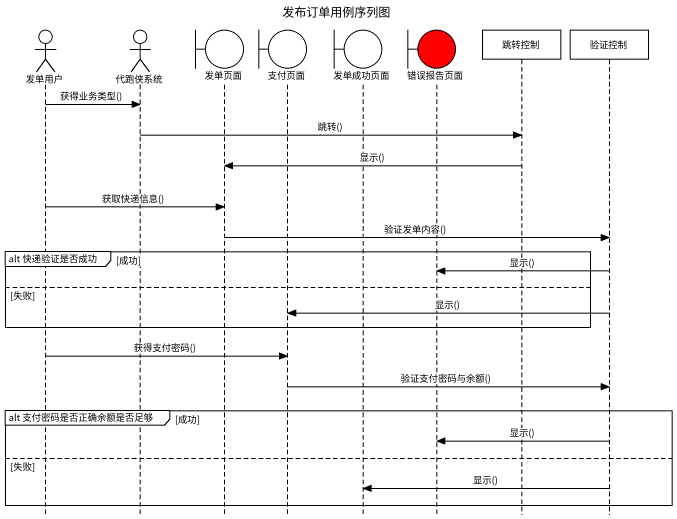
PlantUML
@startuml
title 发布订单用例序列图
hide footbox
actor 发单用户
actor 代跑侠系统
boundary 发单页面
boundary 支付页面
boundary 发单成功页面
boundary 错误报告页面 #FF0000
participant 跳转控制
participant 验证控制

发单用户 -> 代跑侠系统 : 获得业务类型()
代跑侠系统 -> 跳转控制 : 跳转()
跳转控制 -> 发单页面 : 显示()
发单用户 -> 发单页面 : 获取快递信息()
发单页面 -> 验证控制 : 验证发单内容()
group alt 快递验证是否成功 [成功]
  验证控制 -> 错误报告页面 : 显示()
else 失败
  验证控制 -> 支付页面 : 显示()
end
发单用户 -> 支付页面 : 获得支付密码()
支付页面 -> 验证控制 : 验证支付密码与余额()
group alt 支付密码是否正确余额是否足够 [成功]
  验证控制 -> 错误报告页面 : 显示()
else 失败
  验证控制 -> 发单成功页面 : 显示()
end
@enduml
